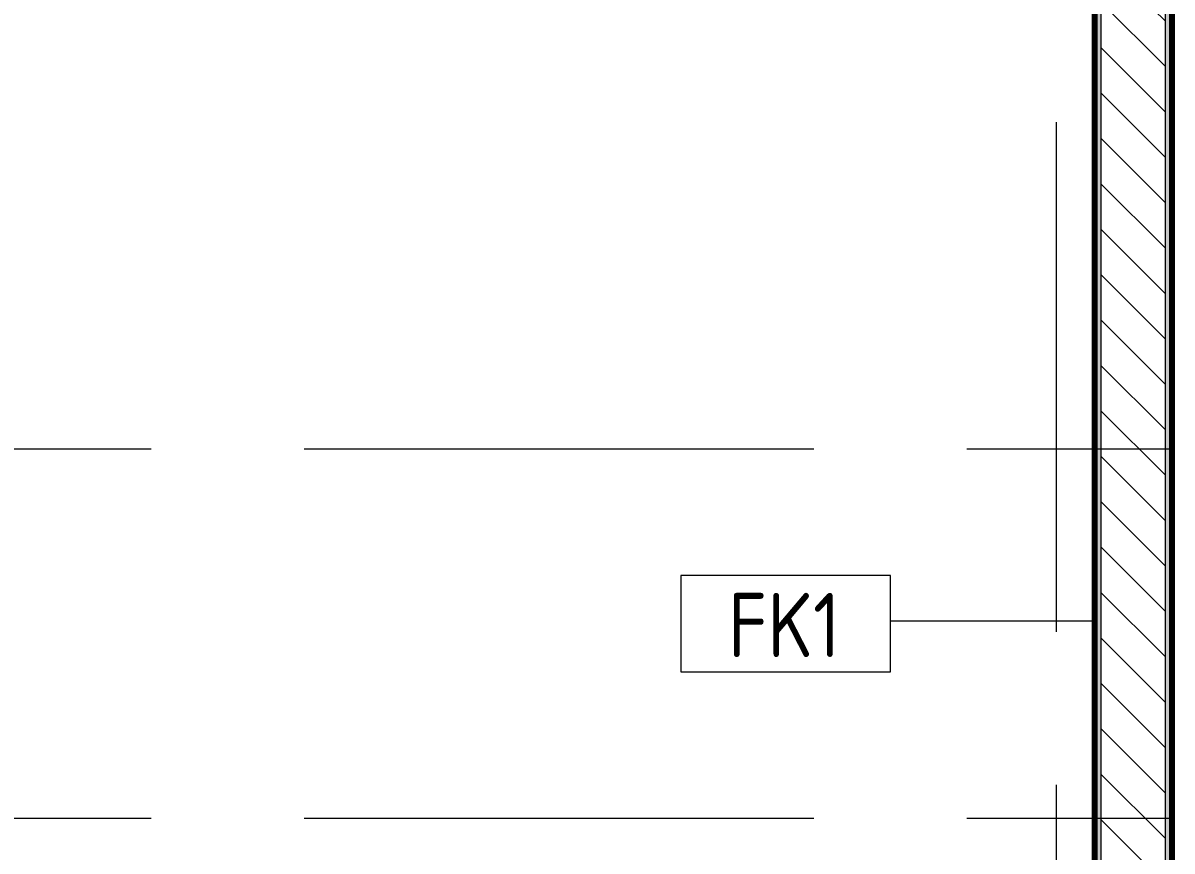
# Model space of a CAD drawing. Header units: millimetres. Extents: x 81731 to 272849, y -8553 to 29000.
# Drawn here: x 107491 to 111070, y 16898 to 19477 of the extents above; entities that cross this region are included whole.
import ezdxf

# ---------------------------------------------------------------- set-up
doc = ezdxf.new("R2010")
doc.units = ezdxf.units.MM
doc.linetypes.add('Осевая', pattern=[3175, 635, -476.25, 1587.5, -476.25])
for name, color, linetype, lineweight in [('A-WALL', 7, 'Continuous', 9), ('A-WALL-IDEN', 7, 'Continuous', 9), ('I-WALL', 7, 'Continuous', 9), ('Оси-2', 7, 'Осевая', 9)]:
    doc.layers.add(name, color=color, linetype=linetype, lineweight=lineweight)
doc.layers.add('I-WALL-4', color=7, linetype='Continuous', lineweight=9, true_color=0xc0c0c0)
doc.layers.add('I-WALL-7', color=7, linetype='Continuous', lineweight=80, true_color=0xff80c0)
doc.styles.add('GOST Common_1', font='GOST_Common.ttf', dxfattribs={"width": 0.9, "height": 200})
pattern_1 = [(0, (0, 0), (121.92, 30.48), [10.058, -81.382, 10.058, -81.382, -487.68]), (0, (0, 0), (121.92, 30.48), [-182.88, 10.058, -172.822, 10.058, -81.382, -213.36]), (0, (0, 0), (121.92, 30.48), [-457.2, 10.058, -50.902, 10.058, -142.342]), (120, (45.72, 15.24), (-87.356454, 90.345817), [10.058, -81.382, 10.058, -81.382, -487.68]), (120, (45.72, 15.24), (-87.356454, 90.345817), [-182.88, 10.058, -172.822, 10.058, -81.382, -213.36]), (120, (45.72, 15.24), (-87.356454, 90.345817), [-457.2, 10.058, -50.902, 10.058, -142.342]), (240, (60.96, 76.2), (-34.563546, -120.825817), [10.058, -81.382, 10.058, -81.382, -487.68]), (240, (60.96, 76.2), (-34.563546, -120.825817), [-182.88, 10.058, -172.822, 10.058, -81.382, -213.36]), (240, (60.96, 76.2), (-34.563546, -120.825817), [-457.2, 10.058, -50.902, 10.058, -142.342])]

# ---------------------------------------------------------------- blocks, each defined once
blk = doc.blocks.new('М_стена_0001 - Типоразмер_без рамки-25382661-План отделки стен 2 этажа в осях 23-33')
at = {"layer": 'A-WALL-IDEN'}
for p, q in [((3.258, 1.523), (-3.273, 1.523)), ((-3.273, 1.523), (-3.273, -1.477)), ((3.258, -1.477), (3.258, 1.523)), ((-3.273, -1.477), (3.258, -1.477))]:
    blk.add_line(p, q, dxfattribs=at)

msp = doc.modelspace()

# ---------------------------------------------------------------- hatches: boundary and pattern name
at = {"layer": 'I-WALL'}
h = msp.add_hatch(dxfattribs=at)
h.set_pattern_fill('FP_39', color=256, style=0, pattern_type=2)
h.set_pattern_definition(pattern_1)
h.paths.add_polyline_path([(111050, 13600), (111070, 13600), (111070, 21130), (111050, 21130), (111050, 13900)])
h = msp.add_hatch(dxfattribs=at)
h.set_pattern_fill('FP_4', color=256, style=0, pattern_type=2)
h.set_pattern_definition([(135, (0, 0), (-70.71068, -70.71068), [])])
h.paths.add_polyline_path([(110850, 13900), (111050, 13900), (111050, 20900), (110850, 20900), (110850, 13980)])
h = msp.add_hatch(dxfattribs=at)
h.set_pattern_fill('FP_39', color=256, style=0, pattern_type=2)
h.set_pattern_definition(pattern_1)
h.paths.add_polyline_path([(110830, 13980), (110850, 13980), (110850, 20329), (110830, 20329), (110830, 14000)])

# ---------------------------------------------------------------- linework, layer by layer
at = {"layer": 'A-WALL'}
msp.add_line((111050, 13900), (111050, 20900), dxfattribs=at)
at = {"layer": 'A-WALL-IDEN'}
msp.add_line((110822.5, 17613.9), (110193.1, 17613.9), dxfattribs=at)
at = {"layer": 'I-WALL-4'}
for p, q in [((110850, 13980), (110850, 20900)), ((110830, 20308), (110830, 14000))]:
    msp.add_line(p, q, dxfattribs=at)
at = {"layer": 'I-WALL-7'}
for p, q in [((111070, 21130), (111070, 13600)), ((110829, 20309), (110829, 14001)), ((110830, 14001), (110830, 20309))]:
    msp.add_line(p, q, dxfattribs=at)
at = {"layer": 'Оси-2'}
for p, q in [((110710, 593.7), (110710, 19528.3)), ((85030.7, 18150), (122760, 18150)), ((85030.7, 17000), (122760, 17000))]:
    msp.add_line(p, q, dxfattribs=at)

# ---------------------------------------------------------------- block references
at = {"layer": 'A-WALL-IDEN', "xscale": 99.99999999999993, "yscale": 99.99999999999993, "zscale": 99.99999999999993}
msp.add_blockref('М_стена_0001 - Типоразмер_без рамки-25382661-План отделки стен 2 этажа в осях 23-33', (109867.3, 17603.4), dxfattribs=at)

# ---------------------------------------------------------------- texts
at = {"layer": 'A-WALL-IDEN', "insert": (109687.1, 17701.5), "char_height": 200, "width": 447.342, "attachment_point": 1, "style": 'GOST Common_1'}
msp.add_mtext('FK1', dxfattribs=at)

doc.saveas('drawing.dxf')
